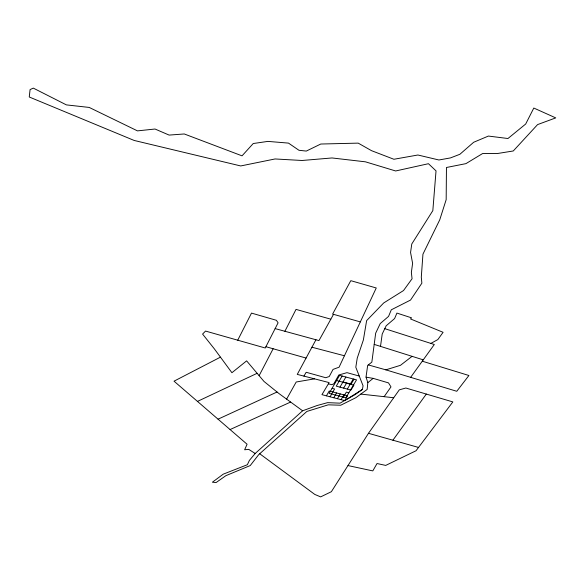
<?xml version="1.0" encoding="UTF-8"?>
<svg xmlns="http://www.w3.org/2000/svg" width="585" height="585" viewBox="0 0 585 585"><rect width="100%" height="100%" fill="white"/><g stroke="black" fill="none" stroke-linecap="round" stroke-linejoin="round"><path stroke-width="0.88" d="M367.819 382.641L367.161 389.442L355.863 397.69L340.726 405.229L328.236 404.827L306.876 411.438L258.716 454.647L250.226 465.572L225.898 475.663L216.099 482.545L212.384 482.208L223.229 474.172L247.36 464.724L249.371 460.424L255.177 453.492L302.606 410.787L317.048 405.537L327.585 402.648L340.024 403.167L355.132 394.59L362.407 389.434L363.066 385.822L355.804 367.219L357.245 358.108L363.358 340.024L366.634 320.617L383.694 302.964L403.526 290.548L412.059 278.767L411.365 272.391L412.615 263.323L410.56 252.479L411.781 243.982L432.834 210.615L436.03 170.879L428.454 163.705L395.65 170.974L365.457 161.826L332.017 157.957L302.079 160.487L275.067 158.959L240.706 165.95L134.162 140.451L29.25 96.993L30.084 89.585L33.308 88.116L66.397 104.89L89.205 107.435L137.475 130.879L155.018 129.022L169.116 135.084L184.282 133.972L242.036 155.844L253.232 143.53L267.915 141.394L288.485 143.106L298.972 150.286L306.291 151.076L320.777 144.027L358.203 143.128L371.541 150.681L393.902 159.266L417.895 155.003L438.911 159.99L450.465 157.913L459.883 154.286L473.66 142.272L488.395 136.064L507.955 138.513L525.688 124.02L533.805 108.042L555.75 117.892L537.586 124.598L513.272 150.974L497.257 153.548L482.596 153.548L465.923 163.639L446.45 167.493L446.172 199.653L439.744 219.821L422.948 254.168L421.295 277.195L421.873 283.169L410.538 300.061L391.299 309.809L388.557 316.39L380.221 323.578L375.68 333.172L371.848 362.115L367.658 365.42L366.027 377.062L367.819 382.641L373.171 378.363L388.506 382.897L390.992 386.875L384.126 396.674M380.506 346.378L382.202 334.072L386.159 325.808L394.604 318.562L396.915 313.085L411.533 317.83L410.538 318.949L443.086 332.302L437.851 339.571L430.867 343.402M303.929 376.111L306.174 372.272L325.735 377.72L329.253 376.521L333.04 369.406L339.073 367.197L376.257 287.974L350.795 280.668L332.602 314.072L360.331 321.904M302.606 410.787L278.979 393.559L264.003 381.449L246.629 360.865L231.916 372.711L214.337 348.843L202.585 334.079L205.54 331.066L265.261 348.002L278.087 322.81L276.383 320.295L251.499 313.099L237.737 340.199M284.895 331.278L296.025 309.392L330.832 319.191L333.516 314.328M259.126 375.665L273.144 348.755M315.951 339.761L297.268 374.393L329.106 382.597L321.947 394.663L344.704 400.608L362.407 389.434M330.832 319.191L318.964 340.587L275.155 328.609M286.613 399.124L296.2 382.005L314.547 378.846M326.423 395.826L329.201 391.014L347.556 395.833L344.704 400.608M330.086 396.791L334.591 388.996L332.068 388.338M342.13 376.031L336.265 386.166L351 390.049L353.896 385.186L336.594 380.513M333.75 397.741L336.558 392.945M339.958 387.138L342.817 382.254M345.874 377.032L342.993 381.961L350.386 383.914L353.296 379.007M337.406 398.699L340.229 393.91M343.644 388.111L346.517 383.233M341.062 399.65L343.892 394.868M347.322 389.076L350.21 384.213M343.38 397.113L346.357 392.096L348.872 392.754M350.971 384.323L354.013 379.197M259.711 453.755L314.803 494.442L320.653 496.884L331.373 491.7L368.484 433.302L399.292 389.859L405.836 388.016L452.834 401.91L416.045 450.742L385.72 465.411L377.025 463.532L372.806 470.903L347.98 465.572M410.648 377.347L434.304 344.499L384.791 328.668M392.901 440.205L426.311 394.071M412.081 356.331L400.462 365.318L385.829 369.844L368.301 364.916M220.421 357.164L174.023 381.171L247.082 444.242L244.647 449.77L248.735 449.375L255.177 453.492M197.459 401.405L257.129 373.303M218.044 419.174L277.063 392.009M230.073 429.558L290.628 402.049M360.799 394.085L393.705 397.741M366.071 377.186L373.171 378.363M328.382 383.818L331.724 384.674L333.83 383.811L338.803 374.992L346.993 372.652L359.256 376.06M311.929 347.219L344.441 355.768M265.963 346.729L306.079 358.057M368.484 433.302L418.538 447.452M385.829 369.844L456.775 391.285L468.907 375.497L422.282 361.194M374.195 344.397L423.247 359.855M339.585 375.358L329.143 393.383L345.881 397.763L356.543 379.87L339.585 375.358"/></g></svg>
